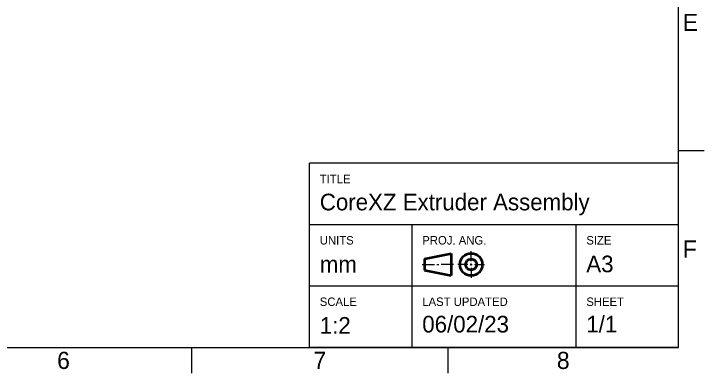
# Model space of a CAD drawing. Header units: millimetres. Extents: x 15 to 415, y 5 to 292.
# Drawn here: x 280.3 to 415, y 5 to 75.2 of the extents above; entities that cross this region are included whole.
import ezdxf

# ---------------------------------------------------------------- set-up
doc = ezdxf.new("R2010")
doc.units = ezdxf.units.MM
doc.layers.add('Border', color=7, linetype='Continuous')
doc.styles.add('Shapr0', font='txt', dxfattribs={"height": 3.3495})
doc.styles.add('Shapr1', font='txt', dxfattribs={"height": 3.3495})

# ---------------------------------------------------------------- blocks, each defined once
blk = doc.blocks.new('*U5')
at = {"layer": 'Border', "linetype": 'Continuous', "lineweight": 15}
for p, q in [((410, 46), (338, 46)), ((338, 10), (338, 46)), ((410, 10), (410, 46)), ((410, 34), (338, 34)), ((358, 10), (358, 34)), ((390, 10), (390, 34)), ((369.53, 26.88), (369.53, 28.83)), ((360, 26.23), (362.38, 26.23)), ((362.82, 26.23), (363.25, 26.23)), ((366.07, 26.23), (363.68, 26.23)), ((368.88, 26.23), (366.93, 26.23)), ((369.32, 26.23), (369.75, 26.23)), ((369.53, 26.02), (369.53, 26.45)), ((370.18, 26.23), (372.13, 26.23)), ((369.53, 25.58), (369.53, 23.63)), ((410, 22), (338, 22)), ((410, 10), (338, 10))]:
    blk.add_line(p, q, dxfattribs=at)
at = {"layer": 'Border', "linetype": 'Continuous', "lineweight": 40}
for p, q in [((360.43, 27.32), (365.63, 28.4)), ((365.63, 28.4), (365.63, 24.07)), ((360.43, 27.32), (360.43, 25.15)), ((360.43, 25.15), (365.63, 24.07))]:
    blk.add_line(p, q, dxfattribs=at)
for radius in [2.17, 1.08]:
    blk.add_circle((369.53, 26.23), radius, dxfattribs=at)

msp = doc.modelspace()

# ---------------------------------------------------------------- linework, layer by layer
at = {"layer": 'Border', "linetype": 'Continuous', "lineweight": 15}
for p, q in [((410, 10), (410, 287)), ((410, 48.5), (415, 48.5)), ((20, 10), (410, 10)), ((315, 10), (315, 5)), ((365, 10), (365, 5))]:
    msp.add_line(p, q, dxfattribs=at)

# ---------------------------------------------------------------- block references
msp.add_blockref('*U5', (0, 0))

# ---------------------------------------------------------------- texts
at = {"layer": 'Border', "linetype": 'Continuous', "lineweight": 15, "char_height": 3.3495, "width": 3.3495, "style": 'Shapr0'}
for s, insert, attachment_point in [('E', (410.8252, 73.5), 4), ('F', (410.8252, 29.25), 4), ('6', (290, 9.1747), 2), ('7', (340, 9.1747), 2), ('8', (387.5, 9.1747), 2)]:
    msp.add_mtext(s, dxfattribs=dict(at, insert=insert, attachment_point=attachment_point))
at = {"layer": 'Border', "linetype": 'Continuous', "lineweight": 15, "attachment_point": 1, "style": 'Shapr1'}
for s, insert, char_height in [('TITLE', (340, 43.75), 1.65), ('CoreXZ Extruder Assembly', (340, 40.0521), 3.25), ('UNITS', (340, 31.7828), 1.65), ('PROJ. ANG.', (360, 31.7828), 1.65), ('SIZE', (392, 31.7828), 1.65), ('mm', (340, 27.9), 3.25), ('A3', (392, 27.9645), 3.25), ('SCALE', (340, 19.7828), 1.65), ('LAST UPDATED', (360, 19.7828), 1.65), ('SHEET', (392, 19.7828), 1.65), ('06/02/23', (360, 16.2043), 3.25), ('1/1', (392, 16.2043), 3.25), ('1:2', (340, 15.9645), 3.25)]:
    msp.add_mtext(s, dxfattribs=dict(at, insert=insert, char_height=char_height))

doc.saveas('drawing.dxf')
